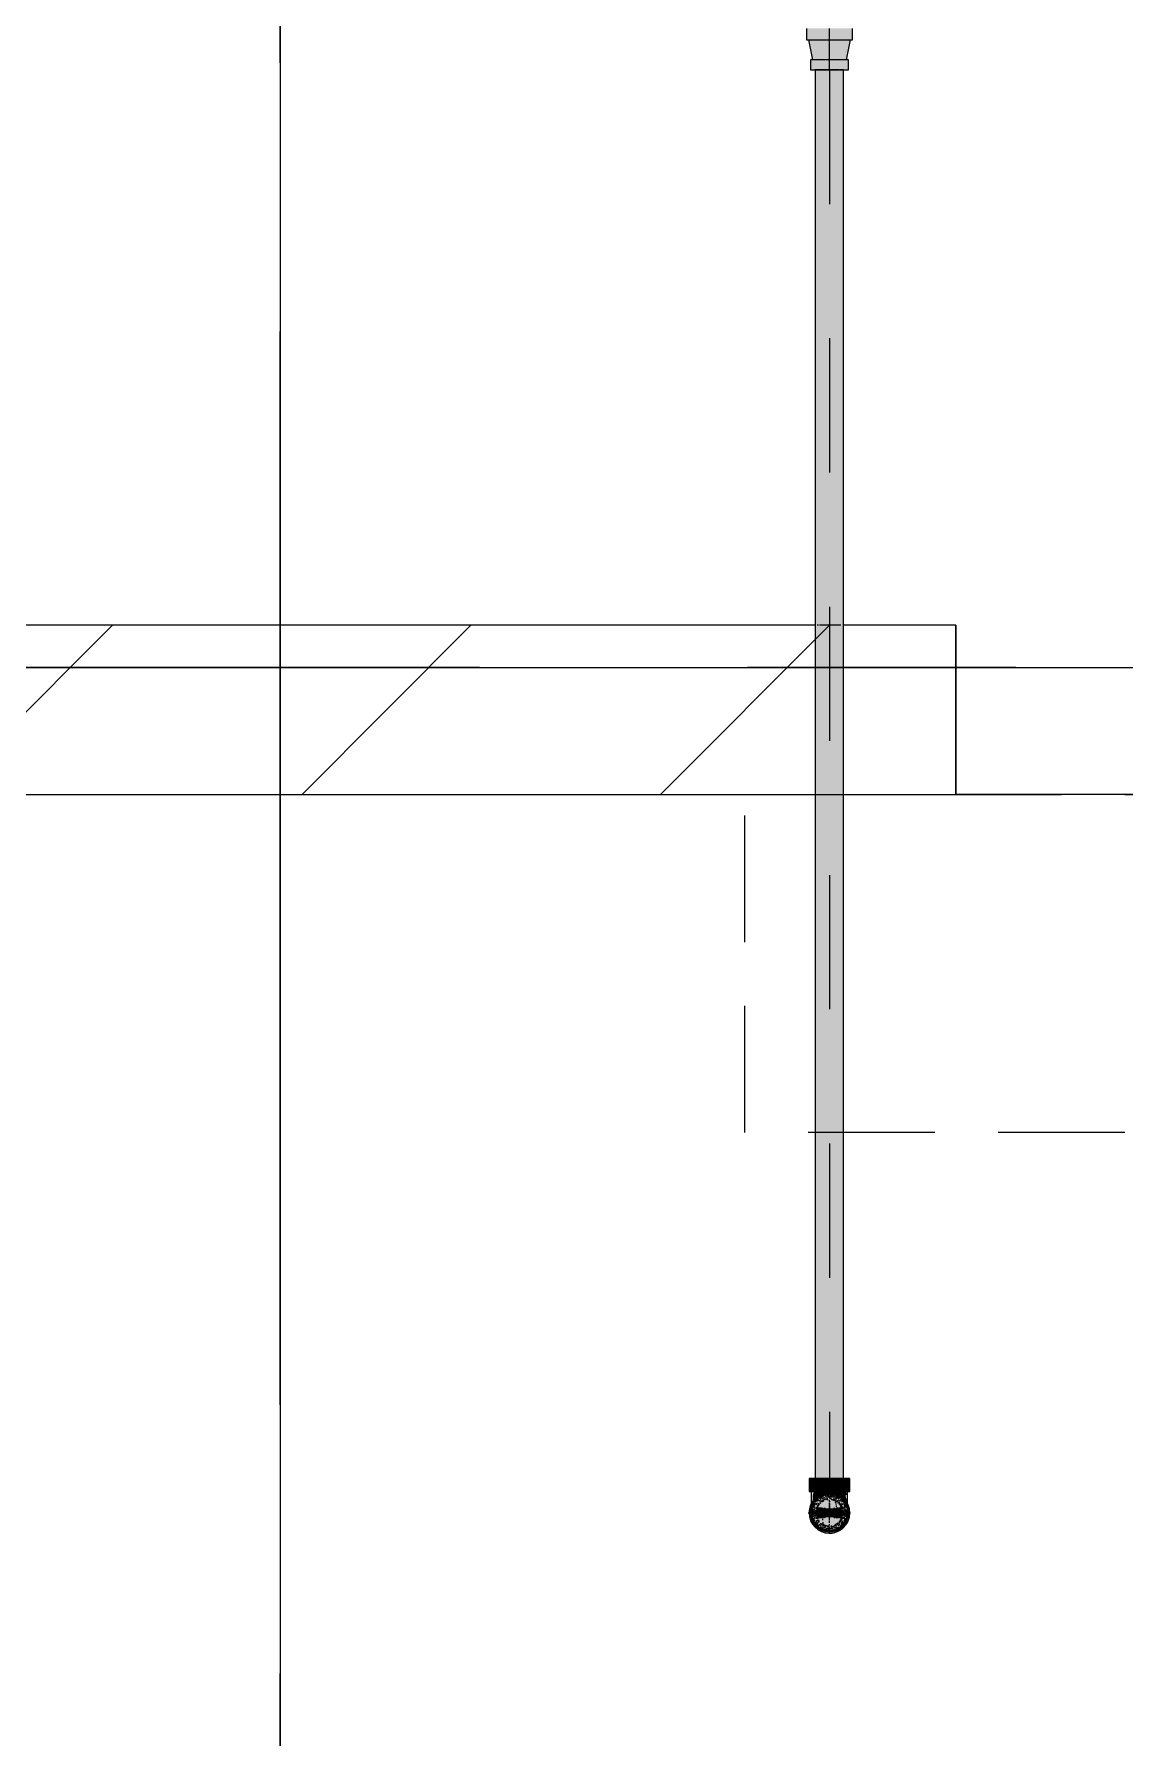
# Model space of a CAD drawing. Header units: millimetres. Extents: x -4000 to 187956, y -58990 to 162485.
# Drawn here: x 97709 to 99000, y 126184 to 128199 of the extents above; entities that cross this region are included whole.
import ezdxf

# ---------------------------------------------------------------- set-up
doc = ezdxf.new("R2010")
doc.units = ezdxf.units.MM
for name, pattern in [('Dash - 1_5mm', [225, 150, -75]), ('Dash 1_16_', [317.5, 158.75, -158.75]), ('Grid Line', [2222.5, 1270, -317.5, 317.5, -317.5]), ('Grid Line 12_5mm', [2150, 1250, -300, 300, -300])]:
    doc.linetypes.add(name, pattern=pattern)
for name, color, linetype, lineweight in [('A-DOOR', 31, 'Continuous', 13), ('A-WALL', 113, 'Continuous', 13), ('A-WALL-PATT', 111, 'Continuous', 13), ('F-SPRN', 3, 'Continuous', 9), ('P-PIPE', 3, 'Continuous', 9), ('P-PIPE-CNTR', 3, 'Continuous', 9), ('S-GRID', 1, 'Continuous', 30)]:
    doc.layers.add(name, color=color, linetype=linetype, lineweight=lineweight)

# ---------------------------------------------------------------- blocks, each defined once
blk = doc.blocks.new('MP_DR_Shutter_Roller - 4000x4000-V766-FFS - TANG 1')
at = {"layer": 'A-DOOR', "linetype": 'Dash - 1_5mm', "lineweight": 9}
for p, q in [((-2250, -500), (-2250, -100)), ((-2250, -100), (2250, -100)), ((2250, -500), (-2250, -500))]:
    blk.add_line(p, q, dxfattribs=at)
at = {"layer": 'A-DOOR', "color": 174, "lineweight": 15}
blk.add_line((833.5, -100), (-2000, -100), dxfattribs=at)
blk.add_line((833.5, -100), (-2000, -100), dxfattribs=at)
blk.add_line((833.5, -100), (-2000, -100), dxfattribs=at)
blk.add_line((833.5, -100), (-2000, -100), dxfattribs=at)
blk.add_line((833.5, -100), (-2000, -100), dxfattribs=at)
blk.add_line((833.5, -100), (-2000, -100), dxfattribs=at)
blk.add_line((833.5, -100), (-2000, -100), dxfattribs=at)
blk.add_line((833.5, -100), (-2000, -100), dxfattribs=at)
blk.add_line((833.5, -100), (-2000, -100), dxfattribs=at)
blk.add_line((833.5, -100), (-2000, -100), dxfattribs=at)
blk.add_line((833.5, -100), (-2000, -100), dxfattribs=at)
blk.add_line((833.5, -100), (-2000, -100), dxfattribs=at)
blk.add_line((833.5, -100), (-2000, -100), dxfattribs=at)
blk.add_line((833.5, -100), (-2000, -100), dxfattribs=at)
blk.add_line((833.5, -100), (-2000, -100), dxfattribs=at)
blk.add_line((833.5, -100), (-2000, -100), dxfattribs=at)
blk.add_line((833.5, -100), (-2000, -100), dxfattribs=at)
blk.add_line((833.5, -100), (-2000, -100), dxfattribs=at)
blk.add_line((833.5, -100), (-2000, -100), dxfattribs=at)
blk.add_line((833.5, -100), (-2000, -100), dxfattribs=at)
blk.add_line((833.5, -100), (-2000, -100), dxfattribs=at)
blk.add_line((833.5, -100), (-2000, -100), dxfattribs=at)
blk.add_line((833.5, -100), (-2000, -100), dxfattribs=at)
blk.add_line((833.5, -100), (-2000, -100), dxfattribs=at)
blk = doc.blocks.new('CMF2_NHAXUONG_A_rvt-1-FFS - TANG 1')
at = {"layer": 'A-WALL-PATT', "lineweight": 9}
h = blk.add_hatch(dxfattribs=at)
h.set_pattern_fill('FP_12', color=250, style=0, pattern_type=2)
h.set_pattern_definition([(45, (0, 0), (-212.13203, 212.13203), [])])
h.paths.add_polyline_path([(120733.5, 127300), (122449.8, 127300), (122449.8, 127500), (102799.8, 127500), (102799.8, 127300), (118466, 127300)])
h.paths.add_polyline_path([(97082.8, 127300), (98799.8, 127300), (98799.8, 127500), (97082.8, 127500)])
at = {"layer": 'A-WALL', "color": 50, "lineweight": 15}
for p, q in [((98633.5, 127500), (97082.8, 127500)), ((98799.8, 127500), (98666.5, 127500)), ((98799.8, 127300), (98799.8, 127500)), ((97082.8, 127300), (98633.3, 127300)), ((98666.7, 127300), (98799.8, 127300))]:
    blk.add_line(p, q, dxfattribs=at)
at = {"layer": 'A-WALL', "color": 35, "lineweight": 15}
for p, q in [((98633.5, 127500), (97082.8, 127500)), ((98799.8, 127500), (98666.5, 127500)), ((98799.8, 127500), (98799.8, 127300)), ((97082.8, 127300), (98633.3, 127300)), ((98666.7, 127300), (98799.8, 127300))]:
    blk.add_line(p, q, dxfattribs=at)
at = {"layer": 'A-WALL', "color": 14, "lineweight": 15}
for p, q in [((98637.1, 127500), (98635.5, 127500)), ((98663.4, 127500), (98638.2, 127500)), ((98635.5, 127300), (98664.5, 127300))]:
    blk.add_line(p, q, dxfattribs=at)
at = {"layer": 'A-WALL', "color": 15, "lineweight": 15}
for p, q in [((98637.1, 127500), (98635.5, 127500)), ((98663.4, 127500), (98638.2, 127500)), ((98635.5, 127300), (98664.5, 127300))]:
    blk.add_line(p, q, dxfattribs=at)
at = {"layer": 'S-GRID', "linetype": 'Grid Line 12_5mm', "lineweight": 9}
for p, q in [((98000, 161185.2), (98000, -16487.4)), ((-824.3, 127450), (183641.1, 127450))]:
    blk.add_line(p, q, dxfattribs=at)
at = {"layer": 'A-DOOR', "color": 250, "lineweight": 9}
blk.add_blockref('MP_DR_Shutter_Roller - 4000x4000-V766-FFS - TANG 1', (100799.8, 127400), dxfattribs=at)
blk = doc.blocks.new('Sprinkler_Up - DN20-V317-FFS - TANG 1')
at = {"layer": 'F-SPRN', "transparency": 33554534}
for points in [[(-13.5, 0), (-3.9, 0.7), (-1.7, 2.9), (-1.2, 3.5), (-0.6, 4), (0.6, 4), (1.2, 3.5), (1.7, 2.9), (4.6, 0), (22.2, 0), (18, 13.1), (6.9, 21.2), (-6.9, 21.2), (-18.4, 11.9), (-22.2, 0)], [(0, -21.2), (6.9, -21.2), (18, -13.1), (22.2, 0), (3.9, -0.7), (1.7, -2.9), (1.2, -3.5), (0.6, -4), (-0.6, -4), (-1.2, -3.5), (-1.7, -2.9), (-4.6, 0), (-22.2, 0), (-18, -13.1), (-6.9, -21.2)], [(0, -16.7), (4.3, -16.1), (11.8, -11.8), (16.1, -4.3), (16.1, 4.3), (11.7, 11.9), (8.3, 14.4), (0, 16.7), (-4.3, 16.1), (-11.8, 11.8), (-16.1, 4.3), (-16.1, -4.3), (-11.8, -11.8), (-8.3, -14.4)], [(0, -15.6), (7.8, -13.5), (13.5, -7.8), (15.1, -4), (15.1, 4), (13.5, 7.8), (7.8, 13.5), (0, 15.6), (-9.9, 11.9), (-11, 11), (-15.1, 4), (-15.1, -4), (-11, -11), (-7.8, -13.5)], [(-10.9, -5.5), (-10.9, 5.4), (-14.5, 5.4), (-14.5, -5.5)], [(-7.7, -5.5), (-7.7, 5.4), (-10.9, 5.4), (-10.9, -5.5)], [(0, -5.5), (0, 5.4), (-7.7, 5.4), (-7.7, -5.5)], [(0, 0), (5.7, 0), (2.9, 4.9), (-2.9, 4.9), (-5.7, 0)], [(-2.9, -4.9), (2.9, -4.9), (5.7, 0), (-5.7, 0)], [(0, 0), (4.6, 0), (0, 4.6), (-4.6, 0)], [(0, -4.6), (4.6, 0), (-4.6, 0)], [(0, -2.6), (1.3, 0), (-1.8, 0)], [(-1.3, 0), (1.8, 0), (0, 2.6)], [(7.7, -5.5), (7.7, 5.4), (0, 5.4), (0, -5.5)], [(10.9, -5.5), (10.9, 5.4), (7.7, 5.4), (7.7, -5.5)], [(14.5, -5.5), (14.5, 5.4), (10.9, 5.4), (10.9, -5.5)]]:
    blk.add_hatch(color=1, dxfattribs=at).paths.add_polyline_path(points)
at = {"layer": 'F-SPRN', "color": 1}
for p, q in [((-11.5, 5.4), (-14.5, 5.4)), ((-14.5, 5.4), (-11.3, 5.4)), ((-14.5, 5.4), (-14.5, 3.7)), ((-14.5, 3.3), (-14.5, 0)), ((-11.5, 5.4), (-11.5, 4)), ((-10.9, 1.9), (-10.9, 3.6)), ((-10.8, 5.4), (-8, 5.4)), ((-8.1, 5.4), (-10.8, 5.4)), ((-8.1, 5.4), (-8.1, 2.8)), ((-8.1, 2.5), (-8.1, 0.7)), ((-7.7, 4.8), (-7.7, 2.7)), ((-7.7, 4.8), (-7.7, 2.7)), ((-7.7, 2.1), (-7.7, 0.5)), ((-7.7, 2.1), (-7.7, 0.5)), ((-6.7, 5.4), (-4.7, 5.4)), ((-5.8, 3.8), (-5.8, 2.2)), ((-2.1, 0), (-2.1, 0)), ((-2.1, 0), (-2.1, -0.1)), ((-0.5, 2), (-0.6, 2)), ((-0.6, 2), (-0.6, 2)), ((0, 2.1), (-0.1, 2.1)), ((2.1, 0), (2.1, 0.1)), ((2.1, 0), (2.1, 0)), ((4.7, 5.4), (6.5, 5.4)), ((7.7, 5.4), (10.8, 5.4)), ((7.7, 5.2), (7.7, 2.7)), ((7.7, 5.2), (7.7, 2.7)), ((7.7, 2.3), (7.7, 0.5)), ((7.7, 2.3), (7.7, 0.5)), ((10.8, 5.4), (8.1, 5.4)), ((8.1, 5.4), (8.1, 2.8)), ((8.1, 2.5), (8.1, 0.4)), ((10.9, 5.4), (14.5, 5.4)), ((10.9, 3.6), (10.9, 0.2)), ((14.5, 5.4), (11.5, 5.4)), ((11.5, 5.4), (11.5, 4)), ((11.5, 3), (11.5, 0.2)), ((14.5, 5.4), (14.5, -5.5)), ((-14.5, -1.3), (-14.5, -3.7)), ((-11.1, -5.5), (-14.5, -5.5)), ((-14.5, -5.5), (-11.5, -5.5)), ((-10.9, -2.6), (-10.9, -1.3)), ((-10.8, -5.5), (-8.1, -5.5)), ((-7.8, -5.5), (-10.8, -5.5)), ((-8.1, -4.2), (-8.1, -5.5)), ((-7.7, -2.7), (-7.7, -4)), ((-7.7, -2.7), (-7.7, -4)), ((-7, -5.5), (-5.8, -5.5)), ((-4.8, -5.5), (-7, -5.5)), ((-5.8, -2.3), (-5.8, -3.8)), ((-2.1, -0.3), (-2, -0.4)), ((-2, -0.4), (-2, -0.5)), ((-2, -0.5), (-2, -0.6)), ((-2, -0.6), (-2, -0.7)), ((-2, -0.7), (-1.9, -0.7)), ((-1.9, -0.7), (-1.9, -0.8)), ((-1.9, -0.8), (-1.9, -0.9)), ((-1.9, -0.9), (-1.8, -1)), ((-1.8, -1), (-1.8, -1.1)), ((-1.8, -1), (-1.8, -1)), ((-1.8, -1.1), (-1.7, -1.2)), ((-1.7, -1.2), (-1.6, -1.3)), ((-1.7, -1.2), (-1.7, -1.2)), ((-1.6, -1.3), (-1.6, -1.4)), ((-1.6, -1.4), (-1.5, -1.4)), ((-1.5, -1.4), (-1.4, -1.5)), ((-1.4, -1.5), (-1.3, -1.6)), ((-1.4, -1.5), (-1.4, -1.5)), ((-1.3, -1.6), (-1.3, -1.7)), ((-1.3, -1.7), (-1.2, -1.7)), ((-1.2, -1.7), (-1.1, -1.7)), ((-1.1, -1.7), (-1.1, -1.8)), ((-1.1, -1.8), (-1, -1.8)), ((-1, -1.8), (-0.9, -1.9)), ((-0.9, -1.9), (-0.8, -1.9)), ((-0.8, -1.9), (-0.7, -2)), ((-0.8, -1.9), (-0.8, -1.9)), ((-0.7, -2), (-0.6, -2)), ((-0.6, -2), (-0.5, -2)), ((-0.5, -2), (-0.4, -2)), ((-0.4, -2), (-0.3, -2.1)), ((-0.4, -2), (-0.4, -2)), ((-0.3, -2.1), (-0.2, -2.1)), ((-0.2, -2.1), (-0.1, -2.1)), ((-0.1, -2.1), (0, -2.1)), ((0, -2.1), (0.1, -2.1)), ((0.1, -2.1), (0.2, -2.1)), ((0.1, -2.1), (0.1, -2.1)), ((0.2, -2.1), (0.3, -2.1)), ((0.3, -2.1), (0.4, -2)), ((0.4, -2), (0.5, -2)), ((0.5, -2), (0.6, -2)), ((0.6, -2), (0.7, -2)), ((0.6, -2), (0.6, -2)), ((0.7, -2), (0.8, -1.9)), ((0.8, -1.9), (0.9, -1.9)), ((0.9, -1.9), (1, -1.8)), ((0.9, -1.9), (0.9, -1.9)), ((1, -1.8), (1.1, -1.8)), ((1.1, -1.8), (1.2, -1.7)), ((1.2, -1.7), (1.3, -1.6)), ((1.2, -1.7), (1.2, -1.7)), ((1.3, -1.6), (1.4, -1.6)), ((1.4, -1.5), (1.5, -1.5)), ((1.4, -1.6), (1.4, -1.5)), ((1.5, -1.4), (1.6, -1.3)), ((1.5, -1.5), (1.5, -1.4)), ((1.6, -1.3), (1.7, -1.2)), ((1.6, -1.3), (1.6, -1.3)), ((1.7, -1.1), (1.8, -1.1)), ((1.7, -1.2), (1.7, -1.1)), ((1.8, -1), (1.9, -0.9)), ((1.8, -1.1), (1.8, -1)), ((1.9, -0.8), (2, -0.7)), ((1.9, -0.8), (1.9, -0.8)), ((1.9, -0.9), (1.9, -0.8)), ((2, -0.4), (2.1, -0.3)), ((2, -0.5), (2, -0.4)), ((2, -0.5), (2, -0.5)), ((2, -0.6), (2, -0.5)), ((2, -0.7), (2, -0.6)), ((2.1, -0.1), (2.1, 0)), ((2.1, -0.2), (2.1, -0.1)), ((2.1, -0.3), (2.1, -0.2)), ((7, -5.5), (4.8, -5.5)), ((5.8, -2.2), (5.8, -3.8)), ((5.8, -5.5), (7, -5.5)), ((7.7, -0.5), (7.7, -2.3)), ((7.7, -0.5), (7.7, -2.3)), ((7.7, -2.7), (7.7, -5.4)), ((7.7, -2.7), (7.7, -5.4)), ((10.8, -5.5), (7.7, -5.5)), ((8.1, -0.4), (8.1, -2.5)), ((8.1, -2.8), (8.1, -5.5)), ((8.1, -5.5), (10.8, -5.5)), ((10.9, -0.2), (10.9, -3.6)), ((14.5, -5.5), (10.9, -5.5)), ((11.5, -0.2), (11.5, -3)), ((11.5, -4), (11.5, -5.5)), ((11.5, -5.5), (14.5, -5.5))]:
    blk.add_line(p, q, dxfattribs=at)
at = {"layer": 'F-SPRN', "color": 1, "flags": 128}
for points in [[(-0.6, 2), (-0.7, 2), (-0.8, 1.9), (-0.9, 1.9), (-0.9, 1.9), (-1, 1.8), (-1.1, 1.8), (-1.2, 1.7), (-1.2, 1.7), (-1.3, 1.6), (-1.4, 1.6), (-1.4, 1.5), (-1.5, 1.5), (-1.5, 1.4), (-1.6, 1.3), (-1.6, 1.3), (-1.7, 1.2), (-1.7, 1.1), (-1.8, 1.1), (-1.8, 1), (-1.9, 0.9), (-1.9, 0.8), (-1.9, 0.8), (-2, 0.7), (-2, 0.6), (-2, 0.5), (-2, 0.5), (-2, 0.4), (-2.1, 0.3), (-2.1, 0.2), (-2.1, 0.1), (-2.1, 0)], [(-0.1, 2.1), (-0.1, 2.1), (-0.2, 2.1), (-0.3, 2.1), (-0.4, 2), (-0.5, 2)], [(2.1, 0.1), (2.1, 0.2), (2.1, 0.2), (2.1, 0.3), (2, 0.4), (2, 0.5), (2, 0.6), (2, 0.7), (1.9, 0.7), (1.9, 0.8), (1.9, 0.9), (1.8, 1), (1.8, 1), (1.8, 1.1), (1.7, 1.2), (1.7, 1.2), (1.6, 1.3), (1.6, 1.4), (1.5, 1.4), (1.4, 1.5), (1.4, 1.5), (1.3, 1.6), (1.3, 1.7), (1.2, 1.7), (1.1, 1.7), (1.1, 1.8), (1, 1.8), (0.9, 1.9), (0.8, 1.9), (0.8, 1.9), (0.7, 2), (0.6, 2), (0.5, 2), (0.4, 2), (0.4, 2), (0.3, 2.1), (0.2, 2.1), (0.1, 2.1), (0, 2.1)], [(-2.1, -0.1), (-2.1, -0.2), (-2.1, -0.2), (-2.1, -0.3)]]:
    blk.add_lwpolyline(points, dxfattribs=at)
at = {"layer": 'F-SPRN', "color": 1}
for radius, start, end in [(22.2, 360, 180), (21.9, 108.2621, 125.7507), (21.9, 99.348, 107.901), (21.9, 90.145, 98.8503), (21.9, 72.5583, 89.4624), (21.9, 54.2493, 71.7379), (21.9, 165.6773, 179.2615), (21.9, 146.7912, 164.8151), (21.9, 144, 146.7912), (21.9, 126.6942, 143.2701), (16.7, 167.6802, 180), (16.7, 167.6802, 180), (16.7, 155.3879, 164.9693), (16.7, 155.3879, 164.9693), (15.6, 166.4265, 180), (15.6, 166.4265, 180), (15.6, 150.9409, 165), (15.6, 159.6139, 165), (16.7, 136.7213, 149.931), (16.7, 136.7213, 149.931), (15.6, 150.9409, 156.3845), (15.6, 138.4214, 150), (15.6, 138.4214, 150), (16.7, 134.4938, 135), (16.7, 134.4938, 135), (15.6, 129.9005, 135), (15.6, 129.9005, 135), (16.7, 121.4181, 130.5751), (16.7, 121.4181, 130.5751), (15.6, 120.5262, 126.205), (15.6, 120.5262, 126.205), (16.7, 106.5995, 120), (16.7, 106.5995, 120), (15.6, 114.4363, 119.9813), (15.6, 114.4363, 119.9813), (4.63, 155.7832, 180), (4.63, 155.7832, 180), (16.7, 96.4143, 105), (16.7, 96.4143, 105), (4.63, 109.0192, 138.2703), (4.63, 109.0192, 138.2703), (15.6, 95.5762, 100.6843), (15.6, 95.5762, 100.6843), (2.56, 109.0192, 168.8278), (2.56, 109.0192, 168.8278), (2.04, 109.0192, 180), (16.7, 83.0684, 90), (16.7, 83.0684, 90), (4.63, 17.9592, 90), (4.63, 17.9592, 90), (3.81, 57.0577, 90), (2.56, 14.5599, 90), (2.56, 14.5599, 90), (2.04, 10.4703, 90), (15.6, 75.573, 80.5892), (15.6, 75.573, 80.5892), (3.81, 16.1605, 43.8358), (15.6, 67.5614, 74.5481), (15.6, 67.5614, 74.5481), (16.7, 60, 75), (16.7, 60, 75), (15.6, 60.0187, 65.5637), (15.6, 60.0187, 65.5637), (15.6, 53.795, 60), (15.6, 53.795, 60), (16.7, 49.4249, 58.5819), (16.7, 49.4249, 58.5819), (15.6, 45, 50.0995), (15.6, 45, 50.0995), (16.7, 45, 45.5062), (16.7, 45, 45.5062), (15.6, 30, 41.5786), (15.6, 30, 41.5786), (16.7, 30, 43.2787), (16.7, 30, 43.2787), (21.9, 36.7299, 53.3058), (15.6, 23.6155, 29.5646), (15.6, 15, 29.5646), (15.6, 15, 20.3861), (16.7, 15, 24.6121), (16.7, 15, 24.6121), (15.6, 360, 13.6618), (15.6, 0, 13.6618), (16.7, 360, 12.3198), (16.7, 0, 12.3198), (21.9, 33.2088, 36), (21.9, 15.1849, 33.2088), (21.9, 0.7385, 14.3227), (22.2, 180, 360), (21.9, 180.7385, 194.3227), (21.9, 195.1849, 215.2302), (21.9, 216.7299, 233.3058), (16.7, 180, 192.3198), (16.7, 180, 192.3198), (16.7, 195.0307, 204.6121), (16.7, 195.0307, 204.6121), (15.6, 181.9082, 193.6618), (15.6, 181.9082, 193.6618), (15.6, 197.3339, 209.5646), (15.6, 197.3339, 209.5646), (16.7, 210.069, 223.2787), (16.7, 210.069, 223.2787), (15.6, 212.5472, 221.5786), (15.6, 212.5472, 221.5786), (21.9, 234.2493, 251.7379), (16.7, 229.4249, 238.5819), (16.7, 229.4249, 238.5819), (15.6, 233.795, 240), (15.6, 233.795, 240), (16.7, 240, 255), (16.7, 240, 255), (15.6, 240.0187, 254.5481), (15.6, 240.0187, 254.5481), (4.63, 197.9592, 0), (4.63, 197.9592, 360), (15.6, 255, 267.64), (15.6, 255, 267.64), (3.81, 196.1605, 360), (2.56, 191.1677, 270), (2.56, 191.1677, 270), (2.04, 190.4703, 270), (16.7, 263.0684, 270), (16.7, 263.0684, 270), (2.04, 270, 0), (2.56, 270, 0), (2.56, 270, 360), (15.6, 275.5762, 280.6843), (15.6, 275.5762, 280.6843), (16.7, 276.4143, 285), (16.7, 276.4143, 285), (16.7, 286.5995, 300), (16.7, 286.5995, 300), (15.6, 294.4363, 299.9813), (15.6, 294.4363, 299.9813), (21.9, 288.2621, 305.7507), (15.6, 300, 313.2078), (15.6, 300, 313.2078), (16.7, 301.4181, 310.5751), (16.7, 301.4181, 310.5751), (15.6, 318.4214, 330), (15.6, 318.4214, 330), (16.7, 316.7213, 330), (16.7, 316.7213, 330), (21.9, 306.6942, 323.2701), (15.6, 330.4354, 345), (15.6, 330.4354, 336.3845), (15.6, 339.6139, 345), (15.6, 346.3382, 360), (15.6, 346.3382, 360), (16.7, 335.3879, 345), (16.7, 335.3879, 345), (16.7, 347.6802, 360), (16.7, 347.6802, 360), (21.9, 324.7698, 344.8151), (21.9, 345.6773, 359.2615), (21.9, 252.5583, 269.4624), (21.9, 270.145, 278.8503), (21.9, 279.348, 287.901)]:
    blk.add_arc((0, 0), radius, start, end, dxfattribs=at)
blk = doc.blocks.new('Steel_Transition_Threaded_HoaPhat - Standard-V286-FFS - TANG 1')
at = {"layer": 'P-PIPE', "lineweight": 13, "transparency": 33554534}
h = blk.add_hatch(color=1, dxfattribs=at)
h.paths.add_polyline_path([(51750, 126427.6), (51755.8, 126428.4), (51761.3, 126430.6), (51765.9, 126434.2), (51769.5, 126438.8), (51771.7, 126444.3), (51772.5, 126450.1), (51771.7, 126455.9), (51769, 126462), (51765.9, 126466), (51761.3, 126469.6), (51755.8, 126471.8), (51750, 126472.6), (51744.2, 126471.8), (51738.8, 126469.6), (51734.1, 126466), (51730.5, 126461.3), (51728.3, 126455.9), (51727.5, 126450.1), (51728.3, 126444.3), (51730.5, 126438.8), (51734.1, 126434.2), (51738.8, 126430.6), (51744.2, 126428.4)])
h.paths.add_polyline_path([(51750, 126430), (51744.8, 126430.7), (51740, 126432.7), (51735.8, 126435.9), (51732.6, 126440), (51730.6, 126444.9), (51729.9, 126450.1), (51730.6, 126455.3), (51734, 126462), (51735.8, 126464.3), (51740, 126467.5), (51744.8, 126469.5), (51750, 126470.2), (51755.2, 126469.5), (51760.1, 126467.5), (51766, 126462), (51767.4, 126460.1), (51769.4, 126455.3), (51770.1, 126450.1), (51769.4, 126444.9), (51767.4, 126440), (51764.2, 126435.9), (51760.1, 126432.7), (51755.2, 126430.7)])
for points in [[(51750, 126430), (51750, 126433.7), (51741.8, 126435.9), (51735.8, 126441.9), (51733.6, 126450.1), (51735.8, 126458.3), (51741.8, 126464.3), (51750, 126466.5), (51750, 126470.2), (51744.8, 126469.5), (51740, 126467.5), (51734, 126462), (51732.6, 126460.1), (51730.6, 126455.3), (51729.9, 126450.1), (51730.6, 126444.9), (51732.6, 126440), (51735.8, 126435.9), (51740, 126432.7), (51744.8, 126430.7)], [(51750, 126431.6), (51754.8, 126432.2), (51759.3, 126434.1), (51763.1, 126437), (51766, 126440.8), (51767.9, 126445.3), (51768.5, 126450.1), (51767.9, 126454.9), (51764, 126462), (51763.1, 126463.2), (51759.3, 126466.1), (51754.8, 126468), (51750, 126468.6), (51745.2, 126468), (51740.8, 126466.1), (51736, 126462), (51734, 126459.3), (51732.1, 126454.9), (51731.5, 126450.1), (51732.1, 126445.3), (51734, 126440.8), (51736.9, 126437), (51740.8, 126434.1), (51745.2, 126432.2)], [(51750, 126430), (51755.2, 126430.7), (51760.1, 126432.7), (51764.2, 126435.9), (51767.4, 126440), (51769.4, 126444.9), (51770.1, 126450.1), (51769.4, 126455.3), (51766, 126462), (51764.2, 126464.3), (51760.1, 126467.5), (51755.2, 126469.5), (51750, 126470.2), (51750, 126466.5), (51758.2, 126464.3), (51764.2, 126458.3), (51766.4, 126450.1), (51764.2, 126441.9), (51758.2, 126435.9), (51750, 126433.7)]]:
    blk.add_hatch(color=1, dxfattribs=at).paths.add_polyline_path(points)
at = {"layer": 'P-PIPE', "color": 20, "lineweight": 13}
for radius, start, end in [(22.5, 90, 270), (22.5, 90, 270), (20.1, 166.0499, 193.9501), (20.1, 150, 162.7449), (18.5, 166.5939, 180), (18.5, 166.5939, 193.4061), (18.5, 157.6232, 165), (18.5, 157.6232, 165), (20.1, 143.4205, 148.1553), (16.4, 168.5467, 178.9063), (18.5, 139.7195, 150), (18.5, 139.7195, 150), (16.4, 158.0319, 163.506), (20.1, 128.8856, 139.8677), (16.4, 143.5463, 150), (18.5, 123.4976, 133.2041), (18.5, 123.4976, 133.2041), (16.4, 133.3918, 135), (20.1, 109.6859, 125.0043), (16.4, 121.0738, 128.0319), (18.5, 106.819, 120), (18.5, 106.819, 120), (16.4, 115.1607, 120), (16.4, 107.4657, 111.9681), (20.1, 100.9975, 105), (18.5, 91.4353, 103.2046), (18.5, 91.4353, 103.2046), (16.4, 96.2132, 104.6042), (20.1, 90.5246, 98.5089), (22.5, 270, 90), (22.5, 270, 90), (18.5, 78.0986, 90), (18.5, 78.0986, 90), (20.1, 75.0607, 87.9279), (18.5, 60, 75), (18.5, 60, 75), (16.4, 66.9681, 72.9388), (20.1, 54.9957, 75), (16.4, 50.4733, 56.6389), (18.5, 46.7959, 56.5024), (18.5, 46.7959, 56.5024), (16.4, 45, 46.6082), (20.1, 40.1323, 51.1144), (16.4, 30, 38.0319), (18.5, 30, 40.2805), (18.5, 30, 40.2805), (20.1, 31.8447, 36.5795), (18.5, 15, 22.3768), (18.5, 15, 22.3768), (20.1, 17.2551, 30), (18.5, 0, 13.4061), (18.5, 346.5939, 13.4061), (20.1, 346.0499, 13.9501), (20.1, 197.2551, 210), (18.5, 180, 193.4061), (18.5, 195, 202.3768), (18.5, 195, 202.3768), (20.1, 211.8447, 231.1144), (16.4, 184.8393, 191.4533), (18.5, 210, 223.5703), (18.5, 210, 223.5703), (16.4, 210.6635, 216.4537), (18.5, 226.7959, 236.5024), (18.5, 226.7959, 236.5024), (20.1, 234.9957, 255), (16.4, 230.4733, 236.6389), (18.5, 240, 255), (18.5, 240, 255), (16.4, 240, 246.5955), (16.4, 250.3629, 255), (16.4, 264.1652, 268.506), (16.4, 276.2132, 283.9063), (16.4, 287.4657, 291.9681), (18.5, 286.819, 300), (18.5, 286.819, 300), (16.4, 293.4045, 300), (20.1, 289.6859, 305.0043), (18.5, 303.4976, 313.2041), (18.5, 303.4976, 313.2041), (20.1, 308.8856, 328.1553), (18.5, 316.4297, 330), (18.5, 316.4297, 330), (16.4, 338.0319, 342.8691), (16.4, 0, 8.0319), (16.4, 353.5463, 0), (18.5, 337.6232, 345), (18.5, 337.6232, 345), (20.1, 330, 342.7449), (18.5, 346.5939, 0), (20.1, 255.0607, 267.9279), (18.5, 258.0986, 270), (18.5, 258.0986, 270), (20.1, 270.5246, 278.5089), (18.5, 271.4353, 283.2046), (18.5, 271.4353, 283.2046), (20.1, 280.9975, 285)]:
    blk.add_arc((51750, 126450.1), radius, start, end, dxfattribs=at)
blk = doc.blocks.new('Steel_Elbow_Threaded_HoaPhat - Standard-V372-FFS - TANG 1')
at = {"layer": 'P-PIPE', "lineweight": 13, "transparency": 33554534}
for points in [[(98633, 126475.5), (98650, 126475.5), (98650, 126490.6), (98625.9, 126490.6), (98626.7, 126475.5), (98629.1, 126475.5)], [(98650, 126426), (98656.2, 126426.8), (98662.1, 126429.2), (98667.1, 126433), (98670.9, 126438), (98673.3, 126443.8), (98674.1, 126450.1), (98673.3, 126456.3), (98670.9, 126462.1), (98667.1, 126467.1), (98662.1, 126471), (98656.2, 126473.4), (98650, 126474.2), (98643.8, 126473.4), (98637.9, 126471), (98633, 126467.1), (98629, 126462), (98626.7, 126456.3), (98625.9, 126450.1), (98626.7, 126443.8), (98629.1, 126438), (98633, 126433), (98637.9, 126429.2), (98643.8, 126426.8)], [(98674.1, 126475.5), (98673.3, 126490.6), (98650, 126490.6), (98650, 126475.5), (98673.3, 126475.5)]]:
    blk.add_hatch(color=1, dxfattribs=at).paths.add_polyline_path(points)
h = blk.add_hatch(color=1, dxfattribs=at)
h.paths.add_polyline_path([(98642.8, 126470), (98640.3, 126470), (98644.1, 126471.9)])
h.paths.add_polyline_path([(98629.8, 126460.2), (98632.1, 126462), (98637.2, 126467.6), (98642.8, 126470), (98650, 126471.2), (98650, 126475.5), (98631.7, 126475.5), (98630.3, 126471.7), (98630.1, 126464.3), (98630, 126462)])
h = blk.add_hatch(color=1, dxfattribs=at)
h.paths.add_polyline_path([(98666.9, 126465.3), (98669.2, 126462), (98668.6, 126464.6)])
h.paths.add_polyline_path([(98670.9, 126458.6), (98670.6, 126467.2), (98669.5, 126466.8), (98669.4, 126470.9), (98670.7, 126471.2), (98669.6, 126475.5), (98650, 126475.5), (98650, 126471.2), (98657.2, 126470), (98655.9, 126471.9), (98663.4, 126467.2), (98667.4, 126463.1), (98666.2, 126468.2), (98669.6, 126462)])
at = {"layer": 'P-PIPE', "color": 20, "lineweight": 13}
for p, q in [((98625.9, 126490.6), (98625.9, 126475.5)), ((98633, 126490.6), (98625.9, 126490.6)), ((98650, 126490.6), (98625.9, 126490.6)), ((98625.9, 126475.5), (98626.7, 126475.5)), ((98625.9, 126475.5), (98650, 126475.5)), ((98626.7, 126475.5), (98631.5, 126475.5)), ((98642.8, 126475.5), (98628.9, 126475.5)), ((98631.5, 126475.5), (98633, 126475.5)), ((98632.8, 126475.5), (98631.7, 126475.5)), ((98637.9, 126490.6), (98633.8, 126490.6)), ((98636.4, 126475.5), (98633.8, 126475.5)), ((98634, 126475.5), (98637.9, 126475.5)), ((98642.8, 126475.5), (98636.4, 126475.5)), ((98637.9, 126475.5), (98642.7, 126475.5)), ((98643.8, 126490.6), (98638.2, 126490.6)), ((98650, 126475.5), (98643.7, 126475.5)), ((98650, 126475.5), (98643.7, 126475.5)), ((98650, 126490.6), (98643.8, 126490.6)), ((98643.8, 126475.5), (98650, 126475.5)), ((98656.2, 126490.6), (98650, 126490.6)), ((98674.1, 126490.6), (98650, 126490.6)), ((98650, 126475.5), (98656.2, 126475.5)), ((98650, 126475.5), (98674.1, 126475.5)), ((98656.3, 126475.5), (98650, 126475.5)), ((98656.3, 126475.5), (98650, 126475.5)), ((98661.8, 126490.6), (98656.2, 126490.6)), ((98663.6, 126475.5), (98657.2, 126475.5)), ((98671.2, 126475.5), (98657.2, 126475.5)), ((98657.3, 126475.5), (98662.1, 126475.5)), ((98666.2, 126490.6), (98662.1, 126490.6)), ((98662.1, 126475.5), (98666, 126475.5)), ((98666.2, 126475.5), (98663.6, 126475.5)), ((98673.3, 126490.6), (98667.1, 126490.6)), ((98667.1, 126475.5), (98669.7, 126475.5)), ((98668.3, 126475.5), (98667.2, 126475.5)), ((98669.9, 126475.5), (98668.3, 126475.5)), ((98669.7, 126475.5), (98674.1, 126475.5)), ((98674.1, 126490.6), (98673.3, 126490.6)), ((98674.1, 126475.5), (98674.1, 126490.6)), ((98628.9, 126461.8), (98628.9, 126462)), ((98628.9, 126460.9), (98628.9, 126461.8)), ((98628.9, 126455.1), (98628.9, 126455.7)), ((98628.9, 126454.5), (98628.9, 126455.1)), ((98628.9, 126454), (98628.9, 126454.5)), ((98671.2, 126462), (98671.2, 126461.2)), ((98671.2, 126462), (98671.2, 126462)), ((98671.2, 126461.2), (98671.2, 126460.3)), ((98671.2, 126458), (98671.2, 126457.3)), ((98671.2, 126457.3), (98671.2, 126456.6)), ((98671.2, 126456.6), (98671.2, 126455.9)), ((98671.2, 126455.9), (98671.2, 126455.3)), ((98671.2, 126455.3), (98671.2, 126454.7)), ((98671.2, 126454.7), (98671.2, 126454.1)), ((98671.2, 126453.1), (98671.2, 126452.6)), ((98628.9, 126452.5), (98628.9, 126453)), ((98628.9, 126452.1), (98628.9, 126452.5)), ((98628.9, 126451.7), (98628.9, 126452.1)), ((98628.9, 126451.4), (98628.9, 126451.7)), ((98628.9, 126451.1), (98628.9, 126451.4)), ((98628.9, 126450.4), (98628.9, 126450.6)), ((98628.9, 126450.3), (98628.9, 126450.4)), ((98628.9, 126450.2), (98628.9, 126450.3)), ((98628.9, 126450.1), (98628.9, 126450.2)), ((98628.9, 126450.1), (98628.9, 126450.1)), ((98628.9, 126449.9), (98628.9, 126450.1)), ((98628.9, 126449), (98628.9, 126449.9)), ((98628.9, 126448.2), (98628.9, 126449)), ((98629, 126447.3), (98628.9, 126448.2)), ((98629.2, 126446.5), (98629, 126447.3)), ((98629.3, 126445.7), (98629.2, 126446.5)), ((98629.5, 126444.8), (98629.3, 126445.7)), ((98629.7, 126444), (98629.5, 126444.8)), ((98630, 126443.2), (98629.7, 126444)), ((98630.3, 126442.4), (98630, 126443.2)), ((98631.3, 126440.1), (98631, 126440.9)), ((98631.8, 126439.4), (98631.3, 126440.1)), ((98632.2, 126438.7), (98631.8, 126439.4)), ((98634.3, 126436), (98633.7, 126436.6)), ((98634.8, 126435.4), (98634.3, 126436)), ((98635.4, 126434.8), (98634.8, 126435.4)), ((98636.1, 126434.2), (98635.4, 126434.8)), ((98636.7, 126433.6), (98636.1, 126434.2)), ((98637.4, 126433.1), (98636.7, 126433.6)), ((98638.1, 126432.6), (98637.4, 126433.1)), ((98662.8, 126433.3), (98662.1, 126432.8)), ((98663.5, 126433.8), (98662.8, 126433.3)), ((98664.1, 126434.3), (98663.5, 126433.8)), ((98664.7, 126434.9), (98664.1, 126434.3)), ((98665.3, 126435.5), (98664.7, 126434.9)), ((98665.9, 126436.1), (98665.3, 126435.5)), ((98666.4, 126436.8), (98665.9, 126436.1)), ((98667, 126437.5), (98666.4, 126436.8)), ((98667.5, 126438.1), (98667, 126437.5)), ((98667.9, 126438.9), (98667.5, 126438.1)), ((98669.1, 126441.1), (98668.8, 126440.3)), ((98669.5, 126441.9), (98669.1, 126441.1)), ((98669.8, 126442.6), (98669.5, 126441.9)), ((98670.1, 126443.4), (98669.8, 126442.6)), ((98670.3, 126444.2), (98670.1, 126443.4)), ((98670.5, 126445.1), (98670.3, 126444.2)), ((98670.7, 126445.9), (98670.5, 126445.1)), ((98670.9, 126446.7), (98670.7, 126445.9)), ((98671.2, 126450.1), (98671.1, 126449.2)), ((98671.1, 126449.2), (98671.1, 126448.4)), ((98671.2, 126452.6), (98671.2, 126452.2)), ((98671.2, 126452.2), (98671.2, 126451.8)), ((98671.2, 126451.8), (98671.2, 126451.5)), ((98671.2, 126451.5), (98671.2, 126451.2)), ((98671.2, 126451.2), (98671.2, 126450.9)), ((98671.2, 126450.5), (98671.2, 126450.3)), ((98671.2, 126450.3), (98671.2, 126450.2)), ((98671.2, 126450.2), (98671.2, 126450.1)), ((98671.2, 126450.1), (98671.2, 126450.1)), ((98638.8, 126432.2), (98638.1, 126432.6)), ((98641, 126431), (98640.2, 126431.3)), ((98641.8, 126430.6), (98641, 126431)), ((98642.6, 126430.3), (98641.8, 126430.6)), ((98643.3, 126430), (98642.6, 126430.3)), ((98645.8, 126429.4), (98645, 126429.5)), ((98646.6, 126429.2), (98645.8, 126429.4)), ((98649.2, 126429), (98648.3, 126429)), ((98650, 126428.9), (98649.2, 126429)), ((98650.2, 126428.9), (98650, 126428.9)), ((98651.1, 126429), (98650.2, 126428.9)), ((98651.9, 126429), (98651.1, 126429)), ((98652.8, 126429.1), (98651.9, 126429)), ((98653.6, 126429.2), (98652.8, 126429.1)), ((98654.4, 126429.4), (98653.6, 126429.2)), ((98655.3, 126429.6), (98654.4, 126429.4)), ((98657.7, 126430.4), (98656.9, 126430.1)), ((98658.4, 126430.7), (98657.7, 126430.4)), ((98659.2, 126431.1), (98658.4, 126430.7)), ((98660, 126431.4), (98659.2, 126431.1)), ((98660.7, 126431.8), (98660, 126431.4)), ((98661.4, 126432.3), (98660.7, 126431.8)), ((98662.1, 126432.8), (98661.4, 126432.3))]:
    blk.add_line(p, q, dxfattribs=at)
at = {"layer": 'P-PIPE', "color": 20, "lineweight": 13, "flags": 128}
for points in [[(98628.9, 126462), (98628.9, 126462.6), (98628.9, 126463.5), (98628.9, 126464.4), (98628.9, 126465.4), (98628.9, 126466.3), (98628.9, 126467.3), (98628.9, 126468.2), (98628.9, 126469.2), (98628.9, 126470.2), (98628.9, 126471.2), (98628.9, 126472.2), (98628.9, 126473.2), (98628.9, 126474.2), (98628.9, 126475.2), (98628.9, 126475.5)], [(98671.2, 126475.5), (98671.2, 126474.5), (98671.2, 126473.5), (98671.2, 126472.5), (98671.2, 126471.5), (98671.2, 126470.5), (98671.2, 126469.5), (98671.2, 126468.5), (98671.2, 126467.5), (98671.2, 126466.6), (98671.2, 126465.6), (98671.2, 126464.7), (98671.2, 126463.8), (98671.2, 126462.9), (98671.2, 126462)], [(98628.9, 126459.3), (98628.9, 126460.1), (98628.9, 126460.9)], [(98628.9, 126455.7), (98628.9, 126456.4), (98628.9, 126457.1), (98628.9, 126457.8), (98628.9, 126458.5), (98628.9, 126459.3)], [(98628.9, 126453), (98628.9, 126453.4), (98628.9, 126454)], [(98671.2, 126460.3), (98671.2, 126459.5), (98671.2, 126458.7), (98671.2, 126458)], [(98671.2, 126454.1), (98671.2, 126453.6), (98671.2, 126453.1)], [(98628.9, 126450.6), (98628.9, 126450.8), (98628.9, 126451.1)], [(98631, 126440.9), (98630.6, 126441.6), (98630.3, 126442.4)], [(98633.7, 126436.6), (98633.2, 126437.3), (98632.7, 126438), (98632.2, 126438.7)], [(98668.8, 126440.3), (98668.4, 126439.6), (98667.9, 126438.9)], [(98671.1, 126448.4), (98671, 126447.6), (98670.9, 126446.7)], [(98671.2, 126450.9), (98671.2, 126450.7), (98671.2, 126450.5)], [(98640.2, 126431.3), (98639.5, 126431.7), (98638.8, 126432.2)], [(98645, 126429.5), (98644.2, 126429.8), (98643.3, 126430)], [(98648.3, 126429), (98647.5, 126429.1), (98646.6, 126429.2)], [(98656.9, 126430.1), (98656.1, 126429.8), (98655.3, 126429.6)]]:
    blk.add_lwpolyline(points, dxfattribs=at)
at = {"layer": 'P-PIPE', "color": 20, "lineweight": 13}
for radius, start, end in [(24.1, 90, 270), (24.1, 90, 150), (24.1, 30, 90), (24.1, 270, 90), (24.1, 150.4645, 180), (24.1, 150, 150.4645), (21.1, 165.7465, 170), (21.1, 150.0076, 164.9665), (21.1, 130, 141.5854), (21.1, 112.9377, 125.8024), (21.1, 99.9464, 104.9657), (21.1, 90, 98.9621), (21.1, 75.0343, 90), (24.1, 270, 29.5355), (21.1, 60.7988, 67.6705), (21.1, 54.1976, 59.9895), (21.1, 38.4146, 50), (21.1, 15.0335, 29.9924), (24.1, 29.5355, 30), (24.1, 180, 270), (21.1, 172.25, 178.0438), (21.1, 181.9711, 187.2923), (21.1, 190, 194.2657), (21.1, 195.0455, 203.6505), (21.1, 205.3748, 209.9974), (21.1, 213.7495, 218.4271), (21.1, 218.9611, 230), (21.1, 234.2198, 247.0686), (21.1, 310, 321.0389), (21.1, 321.5729, 325.795), (21.1, 330.0026, 334.1966), (21.1, 336.3495, 344.9545), (21.1, 345.7343, 350), (21.1, 1.9562, 7.75), (21.1, 352.7077, 358.0289), (21.1, 255.037, 270), (21.1, 271.1041, 276.3537), (21.1, 279.9303, 284.963), (21.1, 292.3235, 303.6981)]:
    blk.add_arc((98650, 126450.1), radius, start, end, dxfattribs=at)

msp = doc.modelspace()

# ---------------------------------------------------------------- block references
at = {"lineweight": 5}
msp.add_blockref('CMF2_NHAXUONG_A_rvt-1-FFS - TANG 1', (0, 0), dxfattribs=at)

# ---------------------------------------------------------------- next in the draw order: hatches: boundary and pattern name
at = {"layer": 'P-PIPE', "transparency": 33554534}
for points in [[(98622.7, 128192.7), (98677.4, 128192.7), (98676.4, 128206), (98622.7, 128206)], [(98664.2, 128168.8), (98670.1, 128168.8), (98673.9, 128192.7), (98625.4, 128191.9), (98630.6, 128168.8), (98660.1, 128168.8)], [(98650, 128157), (98672.5, 128157), (98671.7, 128168.8), (98627.5, 128168.8), (98628.3, 128157), (98644.2, 128157)], [(98650, 126490.6), (98650, 128157), (98633.3, 128157), (98633.9, 126490.6), (98645.7, 126490.6)], [(98650, 126490.6), (98666.7, 126490.6), (98666.1, 128157), (98650, 128157), (98650, 126608)], [(98641.7, 126435.6), (98642.8, 126437.6), (98641.7, 126441.7), (98642.8, 126445.9), (98645.8, 126449), (98657.2, 126454.3), (98658.4, 126458.4), (98657.2, 126462.6), (98655.9, 126464.3), (98650, 126466.8), (98641.7, 126464.6), (98635.5, 126458.4), (98633.3, 126450.1), (98635.5, 126441.7), (98638.2, 126438.3)], [(98650, 126433.4), (98658.4, 126435.6), (98661.8, 126438.3), (98666.1, 126445.8), (98666.1, 126454.4), (98661.7, 126462), (98658.4, 126464.6), (98650, 126466.8), (98645.7, 126466.2), (98638.2, 126461.9), (98633.9, 126454.4), (98633.9, 126445.8), (98638.2, 126438.3), (98641.7, 126435.6)]]:
    msp.add_hatch(color=1, dxfattribs=at).paths.add_polyline_path(points)

# ---------------------------------------------------------------- next in the draw order: linework, layer by layer
at = {"layer": 'P-PIPE', "color": 20, "lineweight": 13}
for p, q in [((98622.7, 128206), (98622.7, 128192.7)), ((98622.7, 128192.7), (98677.4, 128192.7)), ((98622.7, 128192.7), (98625, 128192.7)), ((98625.2, 128192.7), (98629.9, 128168.8)), ((98625.2, 128192.7), (98626.3, 128192.7)), ((98626.3, 128192.7), (98630.7, 128192.7)), ((98630.7, 128192.7), (98636.3, 128192.7)), ((98636.3, 128192.7), (98642.9, 128192.7)), ((98643.6, 128192.7), (98650, 128192.7)), ((98650, 128192.7), (98656.4, 128192.7)), ((98657.1, 128192.7), (98663.7, 128192.7)), ((98663.7, 128192.7), (98669.3, 128192.7)), ((98669.3, 128192.7), (98673.7, 128192.7)), ((98670.1, 128168.8), (98674.8, 128192.7)), ((98675, 128192.7), (98677.4, 128192.7)), ((98677.4, 128192.7), (98677.4, 128206)), ((98627.5, 128168.8), (98627.5, 128157)), ((98629.8, 128168.8), (98627.5, 128168.8)), ((98672.5, 128168.8), (98627.5, 128168.8)), ((98634.1, 128168.8), (98630.6, 128168.8)), ((98638.8, 128168.8), (98634.1, 128168.8)), ((98644.2, 128168.8), (98638.8, 128168.8)), ((98650, 128168.8), (98644.8, 128168.8)), ((98655.2, 128168.8), (98650, 128168.8)), ((98661.3, 128168.8), (98655.8, 128168.8)), ((98665.9, 128168.8), (98661.3, 128168.8)), ((98669.4, 128168.8), (98665.9, 128168.8)), ((98672.5, 128168.8), (98670.2, 128168.8)), ((98672.5, 128157), (98672.5, 128168.8)), ((98627.5, 128157), (98672.5, 128157)), ((98627.5, 128157), (98633.2, 128157)), ((98633.3, 128157), (98633.3, 126490.6)), ((98633.9, 128157), (98633.3, 128157)), ((98638.2, 128157), (98634, 128157)), ((98634.1, 128157), (98638.1, 128157)), ((98661.3, 128157), (98638.7, 128157)), ((98638.8, 128157), (98644.2, 128157)), ((98644.2, 128157), (98650, 128157)), ((98650, 128157), (98655.8, 128157)), ((98655.8, 128157), (98661.3, 128157)), ((98666, 128157), (98661.8, 128157)), ((98661.9, 128157), (98665.9, 128157)), ((98666.7, 128157), (98666.1, 128157)), ((98666.7, 126490.6), (98666.7, 128157)), ((98666.8, 128157), (98672.5, 128157)), ((98633.3, 126490.6), (98637.9, 126490.6)), ((98638.2, 126490.6), (98661.8, 126490.6)), ((98662.1, 126490.6), (98666.7, 126490.6))]:
    msp.add_line(p, q, dxfattribs=at)
at = {"layer": 'P-PIPE', "color": 1}
for centre, radius, start, end in [((98650, 126450.1), 16.7, 157.579, 164.2722), ((98650, 126458.4), 8.35, 69.0027, 79.2369), ((98650, 126458.4), 8.35, 316.3183, 330), ((98650, 126458.4), 8.35, 25.3338, 30), ((98650, 126458.4), 8.35, 8.0385, 17.9918), ((98650, 126458.4), 8.35, 352.2824, 1.6717), ((98650, 126450.1), 16.7, 51.8726, 57.203), ((98650, 126450.1), 16.7, 39.3092, 45.2846), ((98650, 126450.1), 16.7, 32.3031, 39.2955), ((98650, 126450.1), 16.7, 23.314, 31.0974), ((98650, 126450.1), 16.7, 16.9375, 22.421), ((98650, 126450.1), 16.7, 170.1108, 177.203), ((98650, 126450.1), 16.7, 182.797, 189.8892), ((98650, 126450.1), 16.7, 190.2154, 195.2487), ((98650, 126450.1), 16.7, 231.8726, 237.203), ((98650, 126441.7), 8.35, 172.0327, 181.5407), ((98650, 126441.7), 8.35, 199.9004, 209.0413), ((98650, 126441.7), 8.35, 131.0366, 150), ((98650, 126441.7), 8.35, 226.6998, 237.8461), ((98650, 126441.7), 8.35, 115.6806, 125.5287), ((98650, 126441.7), 8.35, 100.6842, 114.0387), ((98650, 126441.7), 8.35, 249.0027, 259.2369), ((98650, 126450.1), 16.7, 264.6626, 273.5288), ((98650, 126441.7), 8.35, 90, 100.6842), ((98650, 126458.4), 8.35, 270, 280.6842), ((98650, 126450.1), 16.7, 308.1274, 313.9683), ((98650, 126450.1), 16.7, 314.7154, 320.6908), ((98650, 126450.1), 16.7, 328.9026, 336.686), ((98650, 126450.1), 16.7, 337.2636, 343.0625), ((98650, 126450.1), 16.7, 4.3093, 9.8892)]:
    msp.add_arc(centre, radius, start, end, dxfattribs=at)
at = {"layer": 'P-PIPE-CNTR', "color": 20, "lineweight": 13}
for p, q in [((98650, 128157), (98650, 128206)), ((98650, 126490.6), (98650, 126475.5)), ((98650, 126475.5), (98650, 126474.1)), ((98650, 126474.1), (98650, 126472.3)), ((98650, 126472.2), (98650, 126470.8)), ((98650, 126469.7), (98650, 126467.9)), ((98650, 126464.4), (98650, 126462.9)), ((98650, 126461.3), (98650, 126459.4)), ((98650, 126458.8), (98650, 126454.1)), ((98650, 126452.5), (98650, 126451)), ((98650, 126450.7), (98650, 126450.1))]:
    msp.add_line(p, q, dxfattribs=at)
at = {"layer": 'P-PIPE-CNTR', "color": 1, "linetype": 'Dash 1_16_'}
for p, q in [((98650, 128157), (98650, 126490.6)), ((98650, 128157), (98650, 126490.6)), ((98650, 126472.6), (98650, 126475.1)), ((98650, 126471.2), (98650, 126472.6)), ((98650, 126468.6), (98650, 126470.2)), ((98650, 126463.6), (98650, 126465.2)), ((98650, 126459.8), (98650, 126462)), ((98650, 126455.5), (98650, 126459.1)), ((98650, 126452.6), (98650, 126454.3)), ((98625, 126450.1), (98627.5, 126450.1)), ((98627.8, 126450.1), (98631.5, 126450.1)), ((98631.5, 126450.1), (98633.3, 126450.1)), ((98636.9, 126450.1), (98640.4, 126450.1)), ((98640.4, 126450.1), (98642.3, 126450.1)), ((98645.4, 126450.1), (98647.6, 126450.1)), ((98648.7, 126450.1), (98650, 126450.1)), ((98650, 126450.1), (98650, 126452.1)), ((98650, 126448), (98650, 126450.1)), ((98650, 126450.1), (98651.3, 126450.1)), ((98650, 126445.9), (98650, 126447.5)), ((98650, 126441.1), (98650, 126444.6)), ((98650, 126438.1), (98650, 126440.4)), ((98650, 126435), (98650, 126436.5)), ((98650, 126432.2), (98650, 126433.4)), ((98651.8, 126450.1), (98654.6, 126450.1)), ((98655.7, 126450.1), (98663.5, 126450.1)), ((98666.4, 126450.1), (98668.5, 126450.1)), ((98668.5, 126450.1), (98672.2, 126450.1)), ((98672.5, 126450.1), (98675, 126450.1)), ((98650, 126430), (98650, 126431.6)), ((98650, 126427.6), (98650, 126428.9)), ((98650, 126425.1), (98650, 126427.6))]:
    msp.add_line(p, q, dxfattribs=at)
at = {"layer": 'S-GRID', "linetype": 'Grid Line'}
for p, q in [((98000, 161185.2), (98000, -16487.4)), ((-824.3, 127450), (183641.1, 127450))]:
    msp.add_line(p, q, dxfattribs=at)

# ---------------------------------------------------------------- next in the draw order: block references
at = {"layer": 'F-SPRN', "color": 1}
msp.add_blockref('Sprinkler_Up - DN20-V317-FFS - TANG 1', (98650, 126450.1), dxfattribs=at)
at = {"layer": 'P-PIPE', "color": 20, "lineweight": 13}
for name, p in [('Steel_Elbow_Threaded_HoaPhat - Standard-V372-FFS - TANG 1', (0, 0)), ('Steel_Transition_Threaded_HoaPhat - Standard-V286-FFS - TANG 1', (46900, 0))]:
    msp.add_blockref(name, p, dxfattribs=at)

doc.saveas('drawing.dxf')
